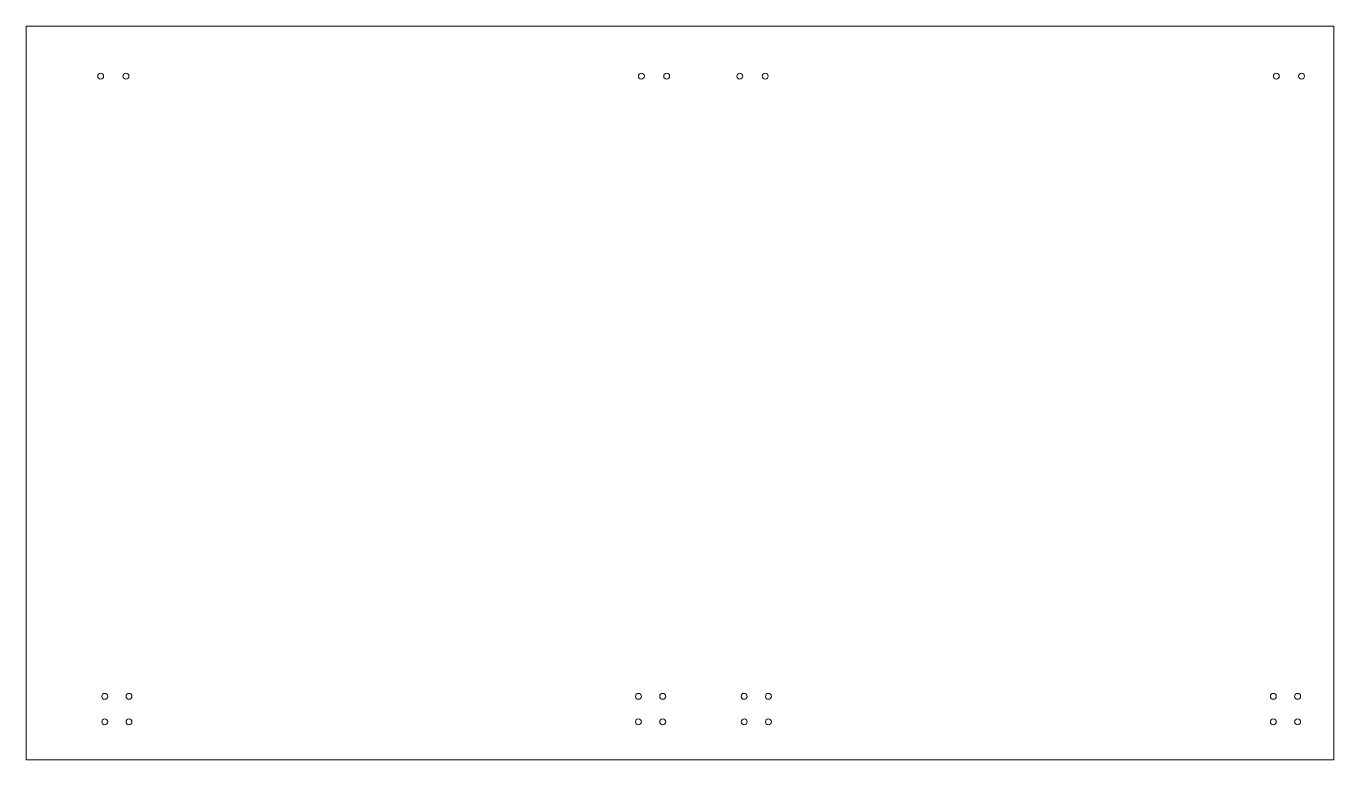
# Model space of a CAD drawing. Header units: millimetres. Extents: x -935 to 385, y -584 to 156.
import ezdxf

# ---------------------------------------------------------------- set-up
doc = ezdxf.new("R2010")
doc.units = ezdxf.units.MM

msp = doc.modelspace()

# ---------------------------------------------------------------- linework, layer by layer
at = {"color": 7, "linetype": 'Continuous', "lineweight": 15}
for p, q in [((385, 155.6), (-935, 155.6)), ((-935, 155.6), (-935, -584.4)), ((385, -584.4), (385, 155.6)), ((-935, -584.4), (385, -584.4))]:
    msp.add_line(p, q, dxfattribs=at)
for centre in [(-859.8, 105.1), (-834.3, 105.1), (-314, 105.1), (-288.5, 105.1), (-214.7, 105.1), (-189, 105.1), (326.9, 105.1), (352.4, 105.1), (-855.7, -520.4), (-831.2, -520.4), (-317, -520.4), (-292.5, -520.4), (-210.3, -520.4), (-185.8, -520.4), (323.9, -520.4), (348.4, -520.4), (-855.7, -546.1), (-831.2, -546.1), (-317, -546.1), (-292.5, -546.1), (-210.2, -546.1), (-185.8, -546.1), (323.9, -546.1), (348.4, -546.1)]:
    msp.add_circle(centre, 3, dxfattribs=at)

doc.saveas('drawing.dxf')
